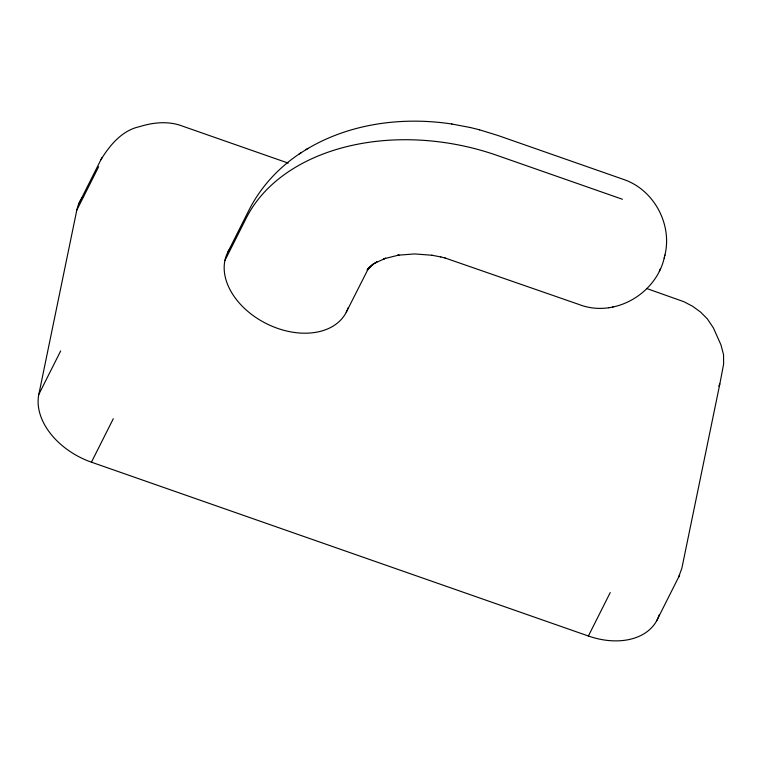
<?xml version="1.0" encoding="UTF-8"?>
<svg xmlns="http://www.w3.org/2000/svg" width="762" height="762" viewBox="0 0 762 762"><rect width="100%" height="100%" fill="white"/><g stroke="black" fill="none" stroke-linecap="round" stroke-linejoin="round"><path stroke-width="1.14" d="M678.523 577.339L681.857 568.242L719.833 384L723.614 364.15L723.548 354.692L720.957 344.872L713.384 327.87L707.222 318.726L700.564 312.068L692.687 306.314L683.924 301.723L646.519 288.446M659.187 614.848A66.389 46.206 26.7 0 1 588.388 636.013L91.44 462.182A66.389 46.206 26.7 0 1 38.824 394.392L76.8 210.16A66.389 46.206 26.7 0 1 80.943 199.663M664.759 255.737C672.76 224.533 653.863 189.347 623.106 179.27L497.853 135.455L479.355 129.759M444.989 257.966L578.872 304.429C614.315 318.345 656.234 293.932 664.312 257.575M664.188 258.061L664.931 255.041M659.282 271.243L660.568 268.453M100.898 159.772C109.661 145.313 122.101 130.359 139.456 126.692C153.391 122.291 168.735 120.787 182.613 126.168L288.207 163.106M79.048 203.225L101.984 157.61M76.8 210.16L98.65 166.716M38.824 394.392L60.674 350.949M91.44 462.182L113.29 418.738M227.771 252.298L249.184 209.721C260.975 186.5 279.34 166.868 301.133 152.724M224.895 260.547L246.317 217.951A199.177 140.589 11.6 0 1 496.938 155.362L622.411 199.253M346.253 312.249L368.941 267.433L367.522 269.929L370.932 265.862L367.141 270.015L373.551 263.843L371.589 265.405L376.857 261.871L374.885 263.128L385.667 258.204L383.858 258.813L399.031 255.022L397.659 255.241L414.595 253.927L432.035 255.26M588.388 636.013L610.238 592.569M718.766 386.124L719.833 384M656.673 620.782L679.609 575.177M306.019 149.647C349.329 123.377 402.412 116.5 451.98 124.025M299.085 154.029L307.991 148.4M608.514 307.658L609.067 307.572M612.677 306.991L613.21 306.905M451.761 123.996L470.392 127.54M431.816 255.222L440.788 256.937M470.306 127.511L479.584 129.816M440.703 256.908L445.227 258.032M81.372 198.977A66.389 46.206 26.7 0 1 82.772 196.987M348.12 307.781A66.389 46.206 26.7 0 1 266.043 323.45A66.389 46.206 26.7 0 1 230.286 248.164"/></g></svg>
